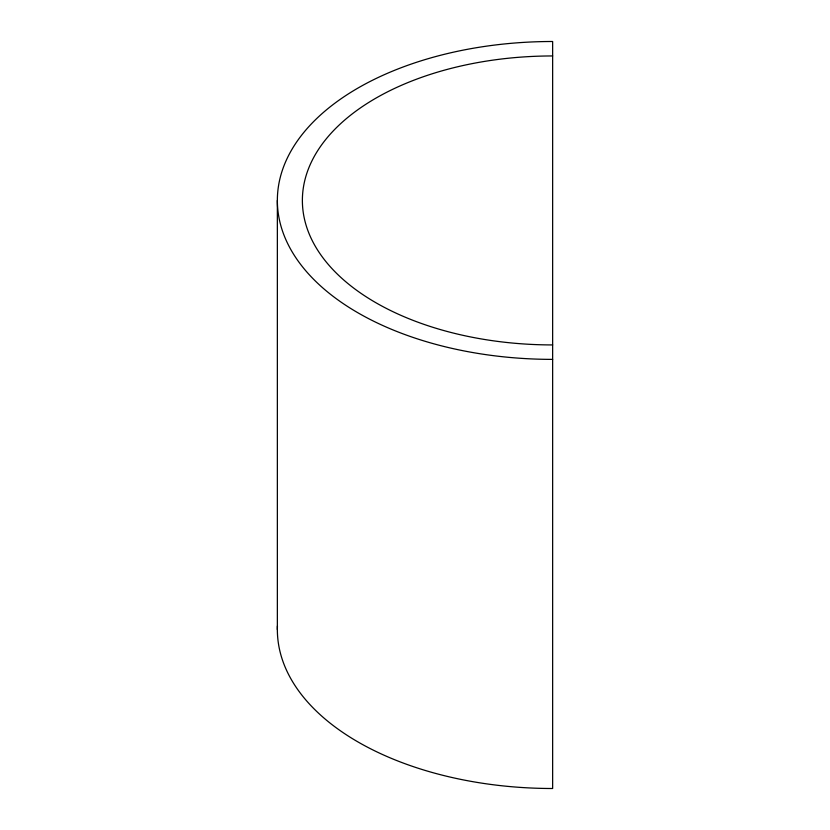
<?xml version="1.0" encoding="UTF-8"?>
<svg xmlns="http://www.w3.org/2000/svg" width="830" height="830" viewBox="0 0 830 830"><rect width="100%" height="100%" fill="white"/><g stroke="black" fill="none" stroke-linecap="round" stroke-linejoin="round"><path stroke-width="1.25" d="M277.428 625.965A275.29 158.935 0 0 0 552.645 788.5L552.645 41.5A275.29 158.935 0 0 0 277.355 200.435L277.355 629.565M552.645 359.38A275.29 158.935 0 0 1 277.355 200.435M552.645 344.927A250.266 144.493 0 0 1 302.379 200.435A250.266 144.493 0 0 1 552.645 55.952"/></g></svg>
